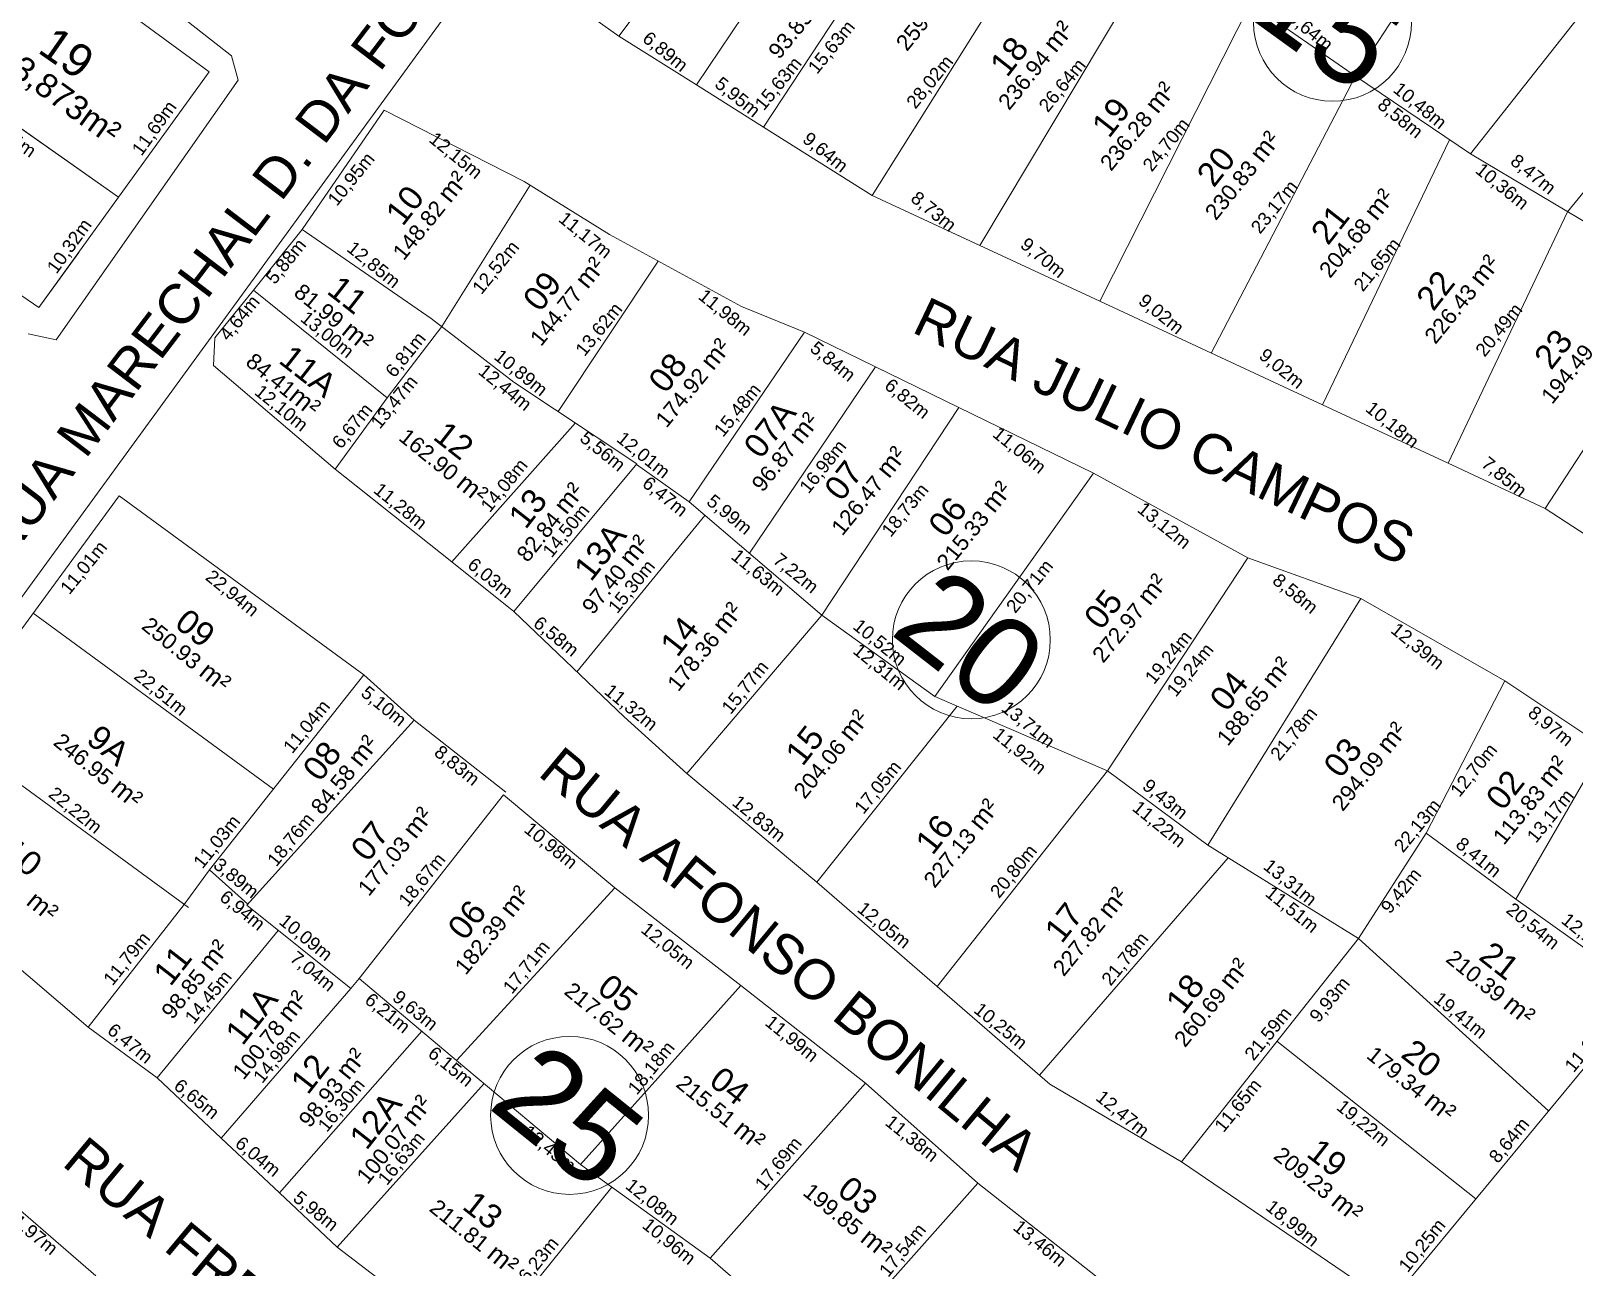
# Model space of a CAD drawing. Header units: metres. Extents: x 3808 to 8215, y 2374 to 6187.
# Drawn here: x 5582.4 to 5699.3, y 4436.8 to 4530.4 of the extents above; entities that cross this region are included whole.
import ezdxf
from ezdxf.enums import TextEntityAlignment as Align

# ---------------------------------------------------------------- set-up
doc = ezdxf.new("R2010")
doc.units = ezdxf.units.M
doc.linetypes.add('CENTER', pattern=[2, 1.25, -0.25, 0.25, -0.25])
doc.linetypes.add('CONTINUO', pattern=[0])
for name, color, linetype in [('0 - Cotas', 7, 'Continuous'), ('0 - Linhas Quadras', 7, 'Continuous'), ('0 - Nome Ruas', 7, 'CENTER'), ('0 - Numero de Lotes', 6, 'Continuous'), ('0 - Número de Quadra', 7, 'CENTER'), ('0 - Área Dos Lotes', 1, 'Continuous'), ('Areas Lotes', 1, 'Continuous'), ('COTAS', 7, 'Continuous'), ('LOTES_LINHAS', 7, 'Continuous'), ('LOTES_Q-51', 7, 'Continuous'), ('POLIGONAL IEIPA', 7, 'CONTINUO'), ('Poligono_LOTES_Q_28Anno2', 6, 'Continuous'), ('quadras', 7, 'Continuous')]:
    doc.layers.add(name, color=color, linetype=linetype)
doc.styles.add('Arial', font='arial.ttf')
doc.styles.add('pedro', font='arial.ttf', dxfattribs={"height": 3})

msp = doc.modelspace()

# ---------------------------------------------------------------- linework, layer by layer
at = {"color": 217, "lineweight": 5, "true_color": 0x93278f}
msp.add_line((5583.014, 4509.46, 0), (5586.034, 4513.645, 0), dxfattribs=at)
at = {"layer": '0 - Linhas Quadras', "linetype": 'Continuous', "lineweight": 5}
for p, q in [((5698.709, 4551.531, 0), (5682.692, 4526.996, 0)), ((5636.841, 4543.303, 0), (5626.936, 4530.012, 0)), ((5708.954, 4543.368, 0), (5691.405, 4521.103, 0)), ((5641.752, 4539.626, 0), (5632.809, 4526.321, 0)), ((5654.267, 4514.166, 0), (5668.08, 4537.272, 0)), ((5715.993, 4537.759, 0), (5698.753, 4516.723, 0)), ((5637.884, 4523.131, 0), (5646.519, 4536.257, 0)), ((5619.272, 4535.447, 0), (5626.936, 4530.012, 0)), ((5646.108, 4517.962, 0), (5656.183, 4533.994, 0)), ((5663.336, 4509.946, 0), (5674.743, 4532.494, 0)), ((5674.743, 4532.494, 0), (5682.692, 4526.996, 0)), ((5632.809, 4526.321, 0), (5626.936, 4530.012, 0)), ((5671.769, 4506.023, 0), (5682.692, 4526.996, 0)), ((5682.692, 4526.996, 0), (5691.405, 4521.103, 0)), ((5632.809, 4526.321, 0), (5637.884, 4523.131, 0)), ((5602.947, 4515.364, 0), (5609.169, 4524.421, 0)), ((5609.169, 4524.421, 0), (5619.756, 4519.01, 0)), ((5637.884, 4523.131, 0), (5646.108, 4517.962, 0)), ((5680.201, 4502.099, 0), (5689.827, 4522.17, 0)), ((5691.405, 4521.103, 0), (5706.101, 4512.344, 0)), ((5613.534, 4508.023, 0), (5620.201, 4518.733, 0)), ((5619.756, 4519.01, 0), (5626.214, 4514.99, 0)), ((5646.108, 4517.962, 0), (5663.336, 4509.946, 0)), ((5646.108, 4517.962, 0), (5654.267, 4514.166, 0)), ((5689.717, 4497.672, 0), (5698.753, 4516.723, 0)), ((5602.947, 4515.364, 0), (5599.258, 4510.787, 0)), ((5612.726, 4508.646, 0), (5602.947, 4515.364, 0)), ((5636.214, 4509.555, 0), (5626.214, 4514.99, 0)), ((5629.912, 4512.98, 0), (5622.336, 4501.592, 0)), ((5599.258, 4510.787, 0), (5596.347, 4507.175, 0)), ((5599.258, 4510.787, 0), (5609.378, 4502.631, 0)), ((5697.053, 4494.258, 0), (5707.893, 4510.858, 0)), ((5640.975, 4507.599, 0), (5636.214, 4509.555, 0)), ((5663.336, 4509.946, 0), (5680.201, 4502.099, 0)), ((5609.378, 4502.631, 0), (5613.534, 4508.023, 0)), ((5612.726, 4508.646, 0), (5618.979, 4503.825, 0)), ((5596.347, 4507.175, 0), (5596.235, 4505.066, 0)), ((5640.975, 4507.599, 0), (5632.249, 4494.749, 0)), ((5652.661, 4501.904, 0), (5640.975, 4507.599, 0)), ((5596.235, 4505.066, 0), (5605.454, 4497.229, 0)), ((5646.368, 4504.971, 0), (5636.811, 4490.862, 0)), ((5652.661, 4501.904, 0), (5646.368, 4504.971, 0)), ((5618.979, 4503.825, 0), (5628.284, 4497.635, 0)), ((5605.454, 4497.229, 0), (5609.378, 4502.631, 0)), ((5652.661, 4501.904, 0), (5642.305, 4486.181, 0)), ((5662.866, 4496.931, 0), (5652.661, 4501.904, 0)), ((5680.201, 4502.099, 0), (5689.717, 4497.672, 0)), ((5623.632, 4500.73, 0), (5614.271, 4490.2, 0)), ((5614.271, 4490.2, 0), (5605.454, 4497.229, 0)), ((5605.454, 4497.229, 0), (5609.363, 4494.112, 0)), ((5618.985, 4486.442, 0), (5628.284, 4497.635, 0)), ((5628.257, 4497.594, 0), (5632.249, 4494.749, 0)), ((5689.717, 4497.672, 0), (5697.053, 4494.258, 0)), ((5662.866, 4496.931, 0), (5650.85, 4480.012, 0)), ((5674.559, 4490.521, 0), (5662.866, 4496.931, 0)), ((5576.07, 4477.416, 0), (5589.099, 4495.214, 0)), ((5589.099, 4495.214, 0), (5607.629, 4481.649, 0)), ((5633.447, 4493.728, 0), (5623.758, 4481.885, 0)), ((5632.249, 4494.749, 0), (5642.305, 4486.181, 0)), ((5697.053, 4494.258, 0), (5704.604, 4489.327, 0)), ((5614.271, 4490.2, 0), (5618.985, 4486.442, 0)), ((5674.559, 4490.521, 0), (5663.927, 4474.375, 0)), ((5683.094, 4487.426, 0), (5674.559, 4490.521, 0)), ((5683.094, 4487.426, 0), (5671.518, 4468.765, 0)), ((5693.994, 4481.202, 0), (5683.094, 4487.426, 0)), ((5582.585, 4486.315, 0), (5600.773, 4472.999, 0)), ((5618.985, 4486.442, 0), (5627.324, 4478.481, 0)), ((5642.305, 4486.181, 0), (5632.075, 4474.176, 0)), ((5642.305, 4486.181, 0), (5650.85, 4480.012, 0)), ((5607.629, 4481.649, 0), (5595.937, 4466.899, 0)), ((5611.421, 4478.221, 0), (5607.629, 4481.649, 0)), ((5693.994, 4481.202, 0), (5688.058, 4469.66, 0)), ((5701.492, 4476.213, 0), (5693.994, 4481.202, 0)), ((5650.85, 4480.012, 0), (5663.927, 4474.375, 0)), ((5641.925, 4465.948, 0), (5652.552, 4479.278, 0)), ((5576.07, 4477.416, 0), (5594.34, 4464.041, 0)), ((5611.421, 4478.221, 0), (5598.761, 4464.214, 0)), ((5611.421, 4478.221, 0), (5618.359, 4472.76, 0)), ((5632.075, 4474.176, 0), (5627.324, 4478.481, 0)), ((5694.827, 4464.661, 0), (5701.492, 4476.213, 0)), ((5632.075, 4474.176, 0), (5641.925, 4465.948, 0)), ((5663.927, 4474.375, 0), (5651.038, 4458.052, 0)), ((5663.927, 4474.375, 0), (5671.518, 4468.765, 0)), ((5618.201, 4472.559, 0), (5607.26, 4458.659, 0)), ((5618.201, 4472.559, 0), (5626.635, 4465.532, 0)), ((5570.069, 4469.219, 0), (5586.752, 4454.987, 0)), ((5682.916, 4461.695, 0), (5688.058, 4469.66, 0)), ((5688.058, 4469.66, 0), (5694.827, 4464.661, 0)), ((5671.518, 4468.765, 0), (5682.916, 4461.695, 0)), ((5594.018, 4464.277, 0), (5595.937, 4466.899, 0)), ((5595.937, 4466.899, 0), (5598.827, 4464.287, 0)), ((5673.057, 4467.811, 0), (5658.785, 4451.339, 0)), ((5651.038, 4458.052, 0), (5641.925, 4465.948, 0)), ((5614.632, 4452.465, 0), (5626.635, 4465.532, 0)), ((5626.635, 4465.532, 0), (5636.161, 4458.143, 0)), ((5704.732, 4457.613, 0), (5694.827, 4464.661, 0)), ((5586.752, 4454.987, 0), (5594.018, 4464.277, 0)), ((5598.761, 4464.214, 0), (5606.636, 4457.903, 0)), ((5601.146, 4462.303, 0), (5591.961, 4451.142, 0)), ((5669.513, 4444.771, 0), (5682.916, 4461.695, 0)), ((5697.318, 4448.64, 0), (5682.916, 4461.695, 0)), ((5587.328, 4436.151, 0), (5561.15, 4458.836, 0)), ((5606.636, 4457.903, 0), (5607.26, 4458.659, 0)), ((5607.26, 4458.659, 0), (5614.632, 4452.465, 0)), ((5596.82, 4446.575, 0), (5606.636, 4457.903, 0)), ((5636.161, 4458.143, 0), (5624.019, 4444.584, 0)), ((5645.591, 4450.738, 0), (5636.161, 4458.143, 0)), ((5651.038, 4458.052, 0), (5659.562, 4450.666, 0)), ((5704.732, 4457.613, 0), (5685.284, 4434.075, 0)), ((5591.961, 4451.142, 0), (5586.752, 4454.987, 0)), ((5601.235, 4442.425, 0), (5612.013, 4454.666, 0)), ((5691.814, 4441.978, 0), (5676.749, 4453.908, 0)), ((5624.019, 4444.584, 0), (5614.632, 4452.465, 0)), ((5591.961, 4451.142, 0), (5596.82, 4446.575, 0)), ((5605.607, 4438.316, 0), (5616.723, 4450.71, 0)), ((5645.591, 4450.738, 0), (5633.829, 4437.496, 0)), ((5654.105, 4443.175, 0), (5645.591, 4450.738, 0)), ((5659.562, 4450.666, 0), (5669.513, 4444.771, 0)), ((5596.82, 4446.575, 0), (5601.235, 4442.425, 0)), ((5587.328, 4436.151, 0), (5576.748, 4445.32, 0)), ((5685.284, 4434.075, 0), (5669.513, 4444.771, 0)), ((5624.019, 4444.584, 0), (5633.829, 4437.496, 0)), ((5601.235, 4442.425, 0), (5605.607, 4438.316, 0)), ((5616.219, 4430.218, 0), (5626.393, 4442.869, 0)), ((5654.105, 4443.175, 0), (5644.133, 4431.947, 0)), ((5654.105, 4443.175, 0), (5664.673, 4434.839, 0)), ((5664.673, 4434.839, 0), (5656.822, 4441.032, 0)), ((5605.607, 4438.316, 0), (5616.219, 4430.218, 0)), ((5633.829, 4437.496, 0), (5642.359, 4430.12, 0))]:
    msp.add_line(p, q, dxfattribs=at)
at = {"layer": '0 - Número de Quadra', "linetype": 'ByBlock', "lineweight": 5}
for centre in [(5680.961, 4531.065, 0), (5653.611, 4484.309, 0), (5623.198, 4448.299, 0)]:
    msp.add_circle(centre, 5.979, dxfattribs=at)
at = {"layer": 'LOTES_LINHAS', "color": 5, "lineweight": 5}
for p, q in [((5597.594, 4528.528), (5583.25, 4539.802)), ((5598.102, 4526.67), (5597.594, 4528.528)), ((5584.327, 4507.022), (5598.102, 4526.67)), ((5582.215, 4507.47), (5584.327, 4507.022))]:
    msp.add_line(p, q, dxfattribs=at)
at = {"layer": 'LOTES_Q-51', "lineweight": 5}
for p, q in [((5580.899, 4538.353, 0), (5595.905, 4527.302, 0)), ((5573.536, 4528.692, 0), (5589.054, 4517.83, 0)), ((5589.054, 4517.83, 0), (5573.536, 4528.692, 0)), ((5595.905, 4527.302, 0), (5589.054, 4517.83, 0)), ((5583.014, 4509.46, 0), (5561.47, 4524.152, 0)), ((5589.054, 4517.83, 0), (5583.014, 4509.46, 0)), ((5589.054, 4517.83, 0), (5589.054, 4517.83, 0)), ((5583.014, 4509.46, 0), (5583.014, 4509.46, 0))]:
    msp.add_line(p, q, dxfattribs=at)
at = {"layer": 'POLIGONAL IEIPA', "color": 1, "linetype": 'CONTINUO', "lineweight": 5, "ltscale": 2}
msp.add_line((5750.697, 4719.464, 277.088), (5566.503, 4466.677, 267.193), dxfattribs=at)
at = {"layer": 'quadras', "color": 2, "lineweight": 5}
for p, q in [((5580.899, 4538.353, 0), (5595.905, 4527.302, 0)), ((5595.905, 4527.302, 0), (5589.054, 4517.83, 0)), ((5583.014, 4509.46, 0), (5561.47, 4524.152, 0)), ((5589.054, 4517.83, 0), (5583.014, 4509.46, 0))]:
    msp.add_line(p, q, dxfattribs=at)

# ---------------------------------------------------------------- texts
at = {"layer": '0 - Cotas', "lineweight": 5, "style": 'Arial'}
for s, rotation, p in [('9,64m', 320.93117, (5677.475, 4531.269, 0)), ('6,89m', 320.93117, (5628.632, 4529.689, 0)), ('15,63m', 50.93117, (5641.931, 4527.074, 0)), ('15,63m', 50.93117, (5637.903, 4524.312, 0)), ('28,02m', 50.93117, (5649.382, 4524.44, 0)), ('26,64m', 50.93117, (5659.41, 4524.181, 0)), ('5,95m', 320.93117, (5634.104, 4526.25, 0)), ('10,48m', 320.93117, (5685.468, 4525.848, 0)), ('8,58m', 320.93117, (5684.282, 4524.656, 0)), ('24,70m', 50.93117, (5667.276, 4519.682, 0)), ('12,15m', 320.93117, (5612.47, 4522.073, 0)), ('9,64m', 320.93117, (5640.753, 4522.071, 0)), ('10,95m', 50.93117, (5605.57, 4517.08, 0)), ('8,47m', 320.93117, (5694.341, 4520.402, 0)), ('10,36m', 320.93117, (5691.694, 4519.734, 0)), ('8,73m', 320.93117, (5648.945, 4517.588, 0)), ('23,17m', 50.93117, (5675.467, 4514.972, 0)), ('11,17m', 320.93117, (5622.283, 4516.044, 0)), ('9,70m', 320.93117, (5657.244, 4514.08, 0)), ('5,88m', 50.93117, (5600.882, 4511.156, 0)), ('12,85m', 320.93117, (5606.255, 4513.803, 0)), ('12,52m', 50.93117, (5616.52, 4510.39, 0)), ('21,65m', 50.93117, (5683.251, 4510.597, 0)), ('4,64m', 50.93117, (5597.363, 4506.867, 0)), ('11,98m', 320.93117, (5632.862, 4510.187, 0)), ('9,02m', 320.93117, (5666.181, 4509.82, 0)), ('13,00m', 320.93117, (5602.737, 4508.507, 0)), ('13,62m', 50.93117, (5624.326, 4505.705, 0)), ('20,49m', 50.93117, (5692.471, 4505.66, 0)), ('6,81m', 50.93117, (5609.934, 4504.086, 0)), ('5,84m', 320.93117, (5641.316, 4506.233, 0)), ('10,89m', 320.93117, (5617.398, 4505.624, 0)), ('9,02m', 320.93117, (5675.309, 4505.691, 0)), ('12,44m', 320.93117, (5616.2, 4504.505, 0)), ('12,10m', 320.93117, (5599.264, 4502.946, 0)), ('13,47m', 50.93117, (5608.827, 4500.201, 0)), ('15,48m', 50.93117, (5634.814, 4499.593, 0)), ('6,82m', 320.93117, (5646.958, 4503.41, 0)), ('6,67m', 50.93117, (5605.894, 4498.689, 0)), ('10,18m', 320.93117, (5683.378, 4501.684, 0)), ('5,56m', 320.93117, (5623.891, 4499.43, 0)), ('12,01m', 320.93117, (5626.676, 4499.392, 0)), ('11,06m', 320.93117, (5655.142, 4499.758, 0)), ('16,98m', 50.93117, (5641.285, 4495.308, 0)), ('14,08m', 50.93117, (5617.153, 4493.884, 0)), ('7,85m', 320.93117, (5692.139, 4497.492, 0)), ('11,28m', 320.93117, (5608.281, 4495.513, 0)), ('6,47m', 320.93117, (5628.618, 4495.998, 0)), ('5,99m', 320.93117, (5633.489, 4494.637, 0)), ('18,73m', 50.93117, (5647.508, 4492.016, 0)), ('14,50m', 50.93117, (5621.836, 4490.458, 0)), ('13,12m', 320.93117, (5666.103, 4494.054, 0)), ('11,01m', 50.93117, (5585.322, 4487.663, 0)), ('6,03m', 320.93117, (5615.387, 4489.843, 0)), ('15,30m', 50.93117, (5626.804, 4486.226, 0)), ('11,63m', 320.93117, (5635.347, 4490.501, 0)), ('7,22m', 320.93117, (5638.516, 4490.201, 0)), ('20,71m', 50.93117, (5656.939, 4486.252, 0)), ('22,94m', 320.93117, (5595.551, 4488.925, 0)), ('8,58m', 320.93117, (5676.328, 4488.649, 0)), ('6,58m', 320.93117, (5620.368, 4485.41, 0)), ('10,52m', 320.93117, (5644.568, 4485.204, 0)), ('19,24m', 50.93117, (5667.445, 4480.867, 0)), ('12,39m', 320.93117, (5685.287, 4484.916, 0)), ('12,31m', 320.93117, (5644.568, 4483.351, 0)), ('19,24m', 50.93117, (5669.092, 4479.912, 0)), ('22,51m', 320.93117, (5590.141, 4481.421, 0)), ('15,77m', 50.93117, (5635.392, 4478.598, 0)), ('5,10m', 320.93117, (5607.319, 4480.134, 0)), ('11,32m', 320.93117, (5625.743, 4480.279, 0)), ('11,04m', 50.93117, (5602.2, 4475.626, 0)), ('13,71m', 320.93117, (5655.808, 4478.992, 0)), ('21,78m', 50.93117, (5676.936, 4475.079, 0)), ('8,97m', 320.93117, (5695.672, 4478.618, 0)), ('11,92m', 320.93117, (5655.158, 4476.984, 0)), ('8,83m', 320.93117, (5612.863, 4475.636, 0)), ('12,70m', 50.93117, (5690.563, 4472.329, 0)), ('17,05m', 50.93117, (5645.44, 4471.032, 0)), ('22,22m', 320.93117, (5583.667, 4472.492, 0)), ('9,43m', 320.93117, (5666.48, 4473.094, 0)), ('13,17m', 50.93117, (5696.361, 4468.856, 0)), ('12,83m', 320.93117, (5635.419, 4471.86, 0)), ('11,22m', 320.93117, (5665.718, 4471.447, 0)), ('22,13m', 50.93117, (5686.295, 4468.122, 0)), ('11,03m', 50.93117, (5595.399, 4466.907, 0)), ('18,76m', 50.93117, (5600.993, 4467.064, 0)), ('10,98m', 320.93117, (5619.671, 4469.819, 0)), ('8,41m', 320.93117, (5690.201, 4468.684, 0)), ('18,67m', 50.93117, (5610.932, 4464.028, 0)), ('20,80m', 50.93117, (5655.719, 4464.676, 0)), ('3,89m', 320.93117, (5596.139, 4467.117, 0)), ('13,31m', 320.93117, (5675.636, 4467.029, 0)), ('9,42m', 50.93117, (5685.303, 4463.493, 0)), ('6,94m', 320.93117, (5596.618, 4464.669, 0)), ('11,51m', 320.93117, (5675.786, 4464.979, 0)), ('10,09m', 320.93117, (5601.118, 4462.857, 0)), ('12,05m', 320.93117, (5644.9, 4463.798, 0)), ('20,54m', 320.93117, (5694.022, 4463.724, 0)), ('12,13m', 320.93117, (5698.199, 4462.935, 0)), ('12,05m', 320.93117, (5628.518, 4462.233, 0)), ('11,79m', 50.93117, (5588.586, 4458.051, 0)), ('17,71m', 50.93117, (5618.835, 4457.418, 0)), ('21,78m', 50.93117, (5664.158, 4458.037, 0)), ('7,04m', 320.93117, (5601.947, 4460.053, 0)), ('14,45m', 50.93117, (5594.755, 4455.142, 0)), ('6,21m', 320.93117, (5607.604, 4456.888, 0)), ('9,63m', 320.93117, (5609.703, 4457.086, 0)), ('9,93m', 50.93117, (5679.898, 4455.249, 0)), ('19,41m', 320.93117, (5688.536, 4456.966, 0)), ('10,25m', 320.93117, (5653.719, 4456.157, 0)), ('21,59m', 50.93117, (5674.986, 4452.371, 0)), ('6,47m', 320.93117, (5588.116, 4454.587, 0)), ('11,99m', 320.93117, (5637.915, 4455.194, 0)), ('11,64m', 50.93117, (5699.214, 4451.476, 0)), ('14,98m', 50.93117, (5599.93, 4450.658, 0)), ('6,15m', 320.93117, (5612.393, 4452.838, 0)), ('18,18m', 50.93117, (5628.291, 4449.782, 0)), ('6,65m', 320.93117, (5593.15, 4450.381, 0)), ('16,30m', 50.93117, (5604.825, 4446.965, 0)), ('11,65m', 50.93117, (5672.705, 4446.939, 0)), ('12,47m', 320.93117, (5662.957, 4449.517, 0)), ('19,22m', 320.93117, (5681.177, 4448.803, 0)), ('11,38m', 320.93117, (5647.008, 4447.636, 0)), ('12,45m', 320.93117, (5619.552, 4446.875, 0)), ('8,64m', 50.93117, (5693.485, 4444.601, 0)), ('6,04m', 320.93117, (5597.787, 4446.023, 0)), ('16,63m', 50.93117, (5609.366, 4442.932, 0)), ('17,69m', 50.93117, (5637.911, 4442.536, 0)), ('5,98m', 320.93117, (5602.178, 4441.895, 0)), ('12,08m', 320.93117, (5627.343, 4442.838, 0)), ('11,97m', 320.93117, (5580.324, 4440.592, 0)), ('18,99m', 320.93117, (5675.817, 4441.221, 0)), ('10,96m', 320.93117, (5628.617, 4439.848, 0)), ('17,54m', 50.93117, (5647.321, 4435.98, 0)), ('13,46m', 320.93117, (5656.692, 4439.701, 0)), ('10,25m', 50.93117, (5686.647, 4436.337, 0)), ('16,23m', 50.93117, (5619.507, 4434.963, 0))]:
    msp.add_text(s, height=1, rotation=rotation, dxfattribs=at).set_placement(p)
at = {"layer": '0 - Nome Ruas', "linetype": 'Continuous', "lineweight": 5, "style": 'pedro'}
for s, rotation, p in [('RUA MARECHAL D. DA FONSECA', 52.74373, (5580.485, 4489.971, 0)), ('RUA JULIO CAMPOS', 334.47143, (5649.004, 4507.646, 0)), ('RUA AFONSO BONILHA', 320.33553, (5620.706, 4474.093, 0)), ('RUA FREDERICO CAMPOS', 320.16145, (5584.673, 4444.572, 0))]:
    msp.add_text(s, height=3, rotation=rotation, dxfattribs=at).set_placement(p)
at = {"layer": '0 - Numero de Lotes', "lineweight": 5, "style": 'Arial'}
for s, rotation, p in [('18', 51.92725, (5656.316, 4526.818, -540.279)), ('19', 51.92725, (5664.029, 4522.206, -540.279)), ('20', 51.92725, (5671.969, 4518.477, -540.279)), ('10', 51.92725, (5610.56, 4515.546, -540.279)), ('21', 51.92725, (5680.612, 4514.098, -540.279)), ('11', 321.92725, (5604.725, 4510.592, -540.279)), ('09', 51.92725, (5620.956, 4509.041, -540.279)), ('22', 51.92725, (5688.59, 4509.104, -540.279)), ('23', 51.92725, (5697.511, 4504.663, -540.279)), ('11A', 321.92725, (5601.079, 4505.339, -540.279)), ('08', 51.92725, (5630.462, 4502.87, -540.279)), ('07A', 51.92725, (5637.667, 4497.916, -540.279)), ('12', 321.92725, (5612.763, 4499.559, -540.279)), ('07', 51.92725, (5643.771, 4494.702, -540.279)), ('13', 51.92725, (5619.865, 4492.596, -540.279)), ('06', 51.92725, (5651.653, 4491.966, -540.279)), ('13A', 51.92725, (5624.817, 4488.638, -540.279)), ('05', 51.92725, (5663.437, 4484.957, -540.279)), ('09', 321.92725, (5593.19, 4485.363, -540.279)), ('14', 51.92725, (5631.353, 4482.901, -540.279)), ('04', 51.92725, (5672.954, 4478.771, -540.279)), ('9A', 321.92725, (5586.508, 4476.575, -540.279)), ('15', 51.92725, (5640.832, 4474.657, -540.279)), ('08', 51.92725, (5604.288, 4473.473, -540.279)), ('03', 51.92725, (5681.57, 4473.735, -540.279)), ('02', 51.92725, (5693.859, 4471.282, -540.279)), ('07', 51.92725, (5607.92, 4467.4, -540.279)), ('16', 51.92725, (5650.673, 4467.918, -540.279)), ('10', 321.92725, (5580.114, 4468.003, -540.279)), ('06', 51.92725, (5615.261, 4461.441, -540.279)), ('17', 51.92725, (5660.451, 4461.229, -540.279)), ('21', 321.92725, (5691.932, 4460.166, -540.279)), ('11', 51.92725, (5592.974, 4457.989, -540.279)), ('05', 321.92725, (5625.183, 4457.708, -540.279)), ('18', 51.92725, (5669.632, 4455.857, -540.279)), ('11A', 51.92725, (5598.433, 4453.5, -540.279)), ('12', 51.92725, (5603.374, 4449.781, -540.279)), ('20', 321.92725, (5686.037, 4452.776, -540.279)), ('04', 321.92725, (5633.651, 4450.694, -540.279)), ('12A', 51.92725, (5607.822, 4445.587, -540.279)), ('19', 321.92725, (5678.891, 4445.256, -540.279)), ('03', 321.92725, (5643.36, 4442.409, -540.279)), ('13', 321.92725, (5614.976, 4441.279, -540.279))]:
    msp.add_text(s, height=1.8197, rotation=rotation, dxfattribs=at).set_placement(p)
at = {"layer": '0 - Número de Quadra', "linetype": 'Continuous', "lineweight": 5, "style": 'pedro'}
for s, rotation, p in [('15', 324.15064, (5674.337, 4531.61, 0)), ('20', 322.11152, (5647.337, 4484.836, 0)), ('25', 321.14431, (5616.905, 4448.955, 0))]:
    msp.add_text(s, height=6.7786, rotation=rotation, dxfattribs=at).set_placement(p)
at = {"layer": '0 - Área Dos Lotes', "lineweight": 5, "style": 'Arial'}
for s, height, rotation, p in [('259.47 ', 1.2, 50.93117, (5648.738, 4528.806, 0)), ('93.85 ', 1.2, 50.93117, (5639.071, 4528.191, 0)), ('m²', 1.4, 50.93117, (5660, 4528.679, 0)), ('236.94 ', 1.2, 50.93117, (5656.474, 4524.336, 0)), ('m²', 1.4, 50.93117, (5667.713, 4524.068, 0)), ('236.28 ', 1.2, 50.93117, (5664.188, 4519.725, 0)), ('m²', 1.4, 50.93117, (5675.653, 4520.339, 0)), ('230.83 ', 1.2, 50.93117, (5672.128, 4515.996, 0)), ('m²', 1.4, 50.93117, (5614.16, 4517.304, 0)), ('m²', 1.4, 50.93117, (5684.296, 4515.96, 0)), ('148.82 ', 1.2, 50.93117, (5610.635, 4512.961, 0)), ('204.68 ', 1.2, 50.93117, (5680.771, 4511.617, 0)), ('m²', 1.4, 50.93117, (5624.556, 4510.798, 0)), ('m²', 1.4, 50.93117, (5692.273, 4510.965, 0)), ('81.99 ', 1.2, 320.93117, (5602.229, 4510.445, 0)), ('144.77 ', 1.2, 50.93117, (5621.031, 4506.456, 0)), ('226.43 ', 1.2, 50.93117, (5688.748, 4506.622, 0)), ('m²', 1.4, 320.93117, (5605.848, 4507.507, 0)), ('m²', 1.4, 50.93117, (5634.062, 4504.628, 0)), ('194.49 ', 1.2, 50.93117, (5697.585, 4502.078, 0)), ('84.41', 1.2, 320.93117, (5598.583, 4505.193, 0)), ('174.92 ', 1.2, 50.93117, (5630.537, 4500.286, 0)), ('m²', 1.4, 320.93117, (5601.84, 4502.549, 0)), ('m²', 1.4, 50.93117, (5640.75, 4499.037, 0)), ('162.90 ', 1.2, 320.93117, (5610.179, 4499.484, 0)), ('96.87 ', 1.2, 50.93117, (5637.813, 4495.419, 0)), ('m²', 1.4, 50.93117, (5647.371, 4496.459, 0)), ('m²', 1.4, 320.93117, (5614.521, 4495.959, 0)), ('m²', 1.4, 50.93117, (5622.95, 4493.719, 0)), ('126.47 ', 1.2, 50.93117, (5643.845, 4492.117, 0)), ('m²', 1.4, 50.93117, (5655.337, 4493.827, 0)), ('82.84 ', 1.2, 50.93117, (5620.012, 4490.1, 0)), ('215.33 ', 1.2, 50.93117, (5651.812, 4489.484, 0)), ('m²', 1.4, 50.93117, (5627.9, 4489.76, 0)), ('97.40 ', 1.2, 50.93117, (5624.962, 4486.141, 0)), ('m²', 1.4, 50.93117, (5667.121, 4486.819, 0)), ('m²', 1.4, 50.93117, (5634.953, 4484.658, 0)), ('272.97 ', 1.2, 50.93117, (5663.596, 4482.476, 0)), ('250.93 ', 1.2, 320.93117, (5590.709, 4485.205, 0)), ('178.36 ', 1.2, 50.93117, (5631.427, 4480.316, 0)), ('m²', 1.4, 320.93117, (5595.052, 4481.68, 0)), ('m²', 1.4, 50.93117, (5676.553, 4480.529, 0)), ('188.65 ', 1.2, 50.93117, (5673.028, 4476.186, 0)), ('m²', 1.4, 50.93117, (5644.516, 4476.519, 0)), ('m²', 1.4, 50.93117, (5685.254, 4475.596, 0)), ('246.95 ', 1.2, 320.93117, (5584.026, 4476.416, 0)), ('m²', 1.4, 50.93117, (5607.372, 4474.596, 0)), ('204.06 ', 1.2, 50.93117, (5640.991, 4472.176, 0)), ('294.09 ', 1.2, 50.93117, (5681.729, 4471.253, 0)), ('m²', 1.4, 50.93117, (5697.458, 4473.04, 0)), ('84.58 ', 1.2, 50.93117, (5604.434, 4470.977, 0)), ('m²', 1.4, 320.93117, (5588.369, 4472.891, 0)), ('113.83 ', 1.2, 50.93117, (5693.933, 4468.698, 0)), ('m²', 1.4, 50.93117, (5611.52, 4469.158, 0)), ('m²', 1.4, 50.93117, (5654.357, 4469.779, 0)), ('177.03 ', 1.2, 50.93117, (5607.995, 4464.816, 0)), ('227.13 ', 1.2, 50.93117, (5650.832, 4465.436, 0)), ('m²', 1.4, 50.93117, (5618.861, 4463.199, 0)), ('m²', 1.4, 50.93117, (5664.135, 4463.09, 0)), ('m²', 1.4, 320.93117, (5581.975, 4464.319, 0)), ('182.39 ', 1.2, 50.93117, (5615.336, 4458.856, 0)), ('227.82 ', 1.2, 50.93117, (5660.61, 4458.748, 0)), ('m²', 1.4, 50.93117, (5596.058, 4459.111, 0)), ('m²', 1.4, 50.93117, (5673.315, 4457.719, 0)), ('210.39 ', 1.2, 320.93117, (5689.451, 4460.007, 0)), ('98.85 ', 1.2, 50.93117, (5593.12, 4455.492, 0)), ('m²', 1.4, 50.93117, (5602.033, 4455.258, 0)), ('217.62 ', 1.2, 320.93117, (5622.701, 4457.549, 0)), ('260.69 ', 1.2, 50.93117, (5669.79, 4453.376, 0)), ('m²', 1.4, 320.93117, (5693.793, 4456.482, 0)), ('100.78 ', 1.2, 50.93117, (5598.508, 4450.916, 0)), ('m²', 1.4, 320.93117, (5627.044, 4454.024, 0)), ('m²', 1.4, 50.93117, (5606.457, 4450.902, 0)), ('179.34 ', 1.2, 320.93117, (5683.452, 4452.701, 0)), ('98.93 ', 1.2, 50.93117, (5603.52, 4447.284, 0)), ('215.51 ', 1.2, 320.93117, (5631.17, 4450.535, 0)), ('m²', 1.4, 50.93117, (5611.422, 4447.345, 0)), ('m²', 1.4, 320.93117, (5687.795, 4449.176, 0)), ('100.07 ', 1.2, 50.93117, (5607.897, 4443.002, 0)), ('m²', 1.4, 320.93117, (5635.512, 4447.01, 0)), ('209.23 ', 1.2, 320.93117, (5676.41, 4445.097, 0)), ('199.85 ', 1.2, 320.93117, (5640.775, 4442.335, 0)), ('m²', 1.4, 320.93117, (5680.752, 4441.572, 0)), ('211.81 ', 1.2, 320.93117, (5612.495, 4441.121, 0)), ('m²', 1.4, 320.93117, (5645.118, 4438.81, 0)), ('m²', 1.4, 320.93117, (5616.838, 4437.596, 0))]:
    msp.add_text(s, height=height, rotation=rotation, dxfattribs=at).set_placement(p)
at = {"layer": 'Areas Lotes', "color": 1, "lineweight": 5, "style": 'Arial'}
msp.add_text('223,873m²', height=1.8197, rotation=324.11287, dxfattribs=at).set_placement((5578.501, 4528.847, 0))
at = {"layer": 'COTAS', "lineweight": 5, "style": 'Arial'}
for s, rotation, p in [('18,94m', 325.00895, (5578.541, 4523.442, 0)), ('11,69m', 54.25229, (5590.783, 4520.878, 0)), ('10,32m', 54.18219, (5584.35, 4511.949, 0))]:
    msp.add_text(s, height=1, rotation=rotation, dxfattribs=at).set_placement(p)
at = {"layer": 'Poligono_LOTES_Q_28Anno2', "color": 18, "lineweight": 5, "true_color": 0x000000, "style": 'Arial'}
msp.add_text('19', height=2.5, rotation=325.13822, dxfattribs=at).set_placement((5583.995, 4527.116, 0), align=Align.BOTTOM_CENTER)

doc.saveas('drawing.dxf')
